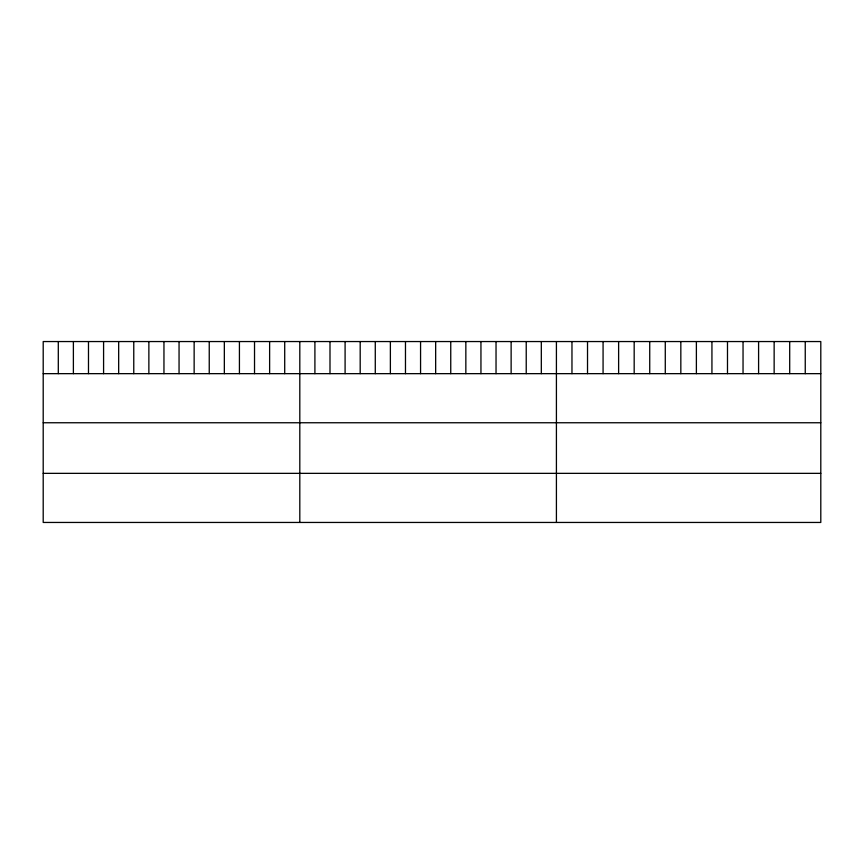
<?xml version="1.0" encoding="UTF-8"?>
<svg xmlns="http://www.w3.org/2000/svg" width="864" height="864" viewBox="0 0 864 864"><rect width="100%" height="100%" fill="white"/><g stroke="black" fill="none" stroke-linecap="round" stroke-linejoin="round"><path stroke-width="1.3" d="M820.8 373.658L820.8 522.45L43.2 522.45L43.2 341.55L820.8 341.55L820.8 373.658L43.2 373.658M43.2 422.755L820.8 422.755M43.2 473.353L820.8 473.353M805.248 341.55L805.248 373.658M789.696 341.55L789.696 373.658M774.144 341.55L774.144 373.658M758.592 341.55L758.592 373.658M743.04 341.55L743.04 373.658M727.488 341.55L727.488 373.658M711.936 341.55L711.936 373.658M696.384 341.55L696.384 373.658M680.832 341.55L680.832 373.658M665.28 341.55L665.28 373.658M649.728 341.55L649.728 373.658M634.176 341.55L634.176 373.658M618.624 341.55L618.624 373.658M603.072 341.55L603.072 373.658M587.52 341.55L587.52 373.658M571.968 341.55L571.968 373.658M556.416 341.55L556.416 522.45M541.318 341.55L541.318 373.658M526.23 341.55L526.23 373.658M511.132 341.55L511.132 373.658M496.033 341.55L496.033 373.658M480.946 341.55L480.946 373.658M465.847 341.55L465.847 373.658M450.749 341.55L450.749 373.658M435.661 341.55L435.661 373.658M420.563 341.55L420.563 373.658M405.475 341.55L405.475 373.658M390.377 341.55L390.377 373.658M375.278 341.55L375.278 373.658M360.191 341.55L360.191 373.658M345.092 341.55L345.092 373.658M329.994 341.55L329.994 373.658M314.906 341.55L314.906 373.658M299.808 341.55L299.808 522.45M284.71 341.55L284.71 373.658M269.622 341.55L269.622 373.658M254.524 341.55L254.524 373.658M239.425 341.55L239.425 373.658M224.338 341.55L224.338 373.658M209.239 341.55L209.239 373.658M194.141 341.55L194.141 373.658M179.053 341.55L179.053 373.658M163.955 341.55L163.955 373.658M148.867 341.55L148.867 373.658M133.769 341.55L133.769 373.658M118.67 341.55L118.67 373.658M103.583 341.55L103.583 373.658M88.484 341.55L88.484 373.658M73.386 341.55L73.386 373.658M58.298 341.55L58.298 373.658"/></g></svg>
